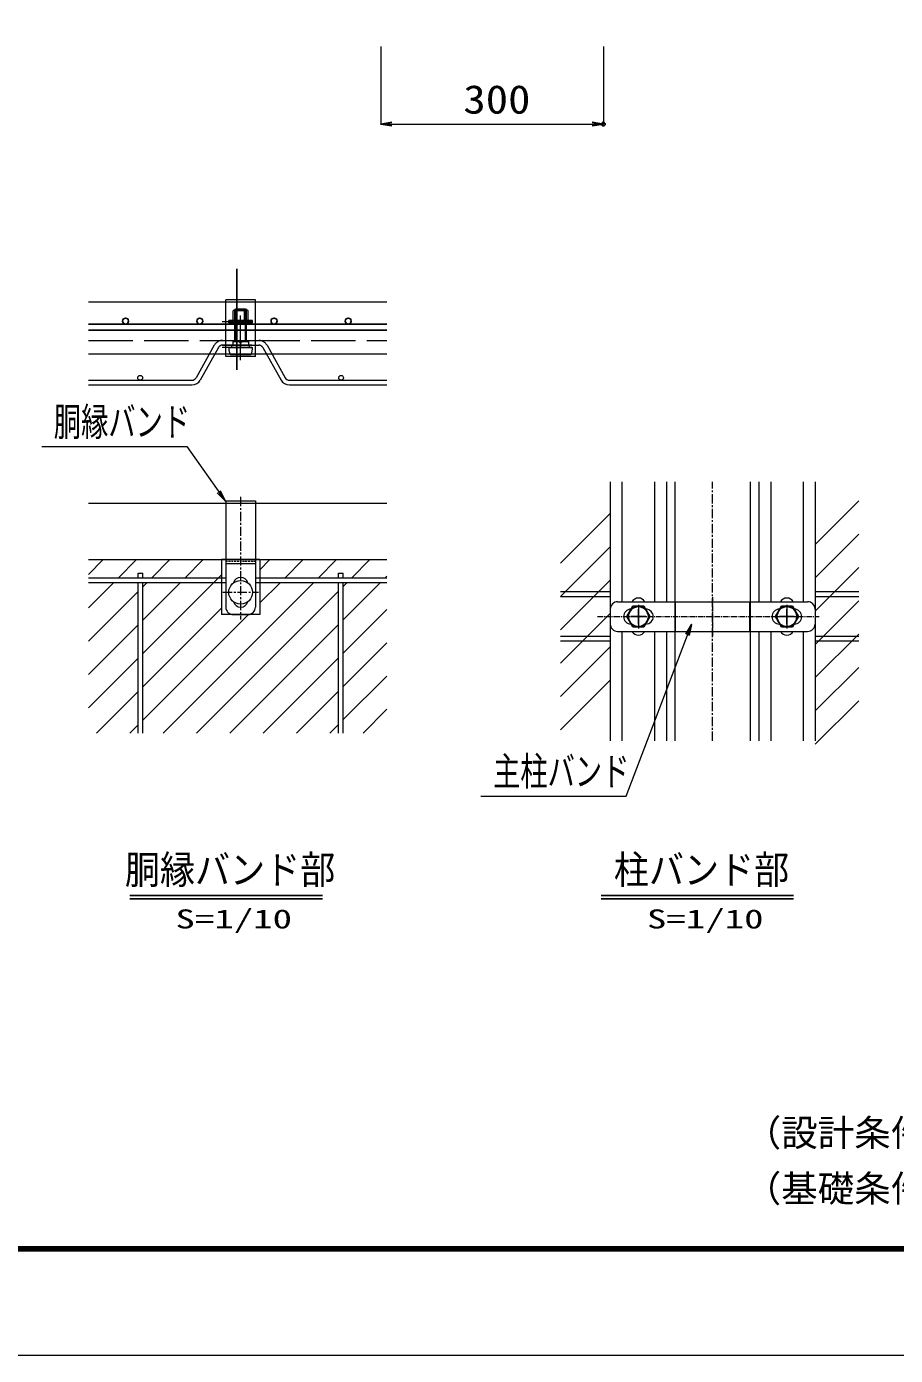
# Model space of a CAD drawing. Units: millimetres, scale not verified. Extents: x -3338 to 3345, y -2362 to 2363.
# Drawn here: x -762 to 408, y -2362 to -572 of the extents above; entities that cross this region are included whole.
import ezdxf
from ezdxf.enums import TextEntityAlignment as Align

# ---------------------------------------------------------------- set-up
doc = ezdxf.new("R2010")
doc.units = ezdxf.units.MM
doc.header["$LTSCALE"] = 10
doc.header["$PDMODE"] = 32
doc.header["$PDSIZE"] = 5
for name, pattern in [('DASHED', [7.5, 6, -1.5]), ('USER1', [2, 1.25, -0.25, 0.25, -0.25]), ('USER2', [0.375, 0.25, -0.125]), ('USER3', [1.125, 0.75, -0.125, 0.125, -0.125])]:
    doc.linetypes.add(name, pattern=pattern)
for name, color, linetype, lineweight in [('0-0_寸法', 7, 'Continuous', 13), ('0-2_柱', 7, 'Continuous', 13), ('0-4_胴縁', 7, 'Continuous', 13), ('0-6_0', 7, 'Continuous', 13), ('0-8_押え板', 6, 'Continuous', 13), ('0-9_EXTCNT-LMEC0', 4, 'Continuous', 25), ('0-A_バンド', 4, 'Continuous', 13), ('0-B_WM', 30, 'Continuous', 13), ('0-C_BN', 4, 'Continuous', 25), ('0-D_マット', 92, 'Continuous', 9), ('0-E_NMメッシュパネル', 8, 'Continuous', 5), ('1-0_D-TTL-TXT', 2, 'Continuous', 25)]:
    doc.layers.add(name, color=color, linetype=linetype, lineweight=lineweight)
doc.layers.add('0-7_DEFPOINTS', color=7, linetype='Continuous')
doc.styles.add('ＭＳ ゴシック', font='')
doc.styles.get('ＭＳ ゴシック').set_extended_font_data('MS Gothic')

# ---------------------------------------------------------------- blocks, each defined once
blk = doc.blocks.new('_Open')
at = {"layer": '0-6_0', "lineweight": 25}
blk.add_line((-10, 1.667), (0, 0), dxfattribs=at)
blk.add_lwpolyline([(-10, -1.667), (0, 0), (-10, 0)], dxfattribs=at)

msp = doc.modelspace()

# ---------------------------------------------------------------- linework, layer by layer
at = {"layer": '0-0_寸法'}
for p, q in [((-285.13, -598.76), (-285.13, -703.23)), ((14.87, -598.76), (14.87, -703.23)), ((-270.13, -703.23), (-0.13, -703.23))]:
    msp.add_line(p, q, dxfattribs=at)
at = {"layer": '0-0_寸法', "linetype": 'USER1'}
msp.add_line((162.13, -1534.37), (162.13, -1185.36), dxfattribs=at)
at = {"layer": '0-0_寸法'}
for points in [[(-741.89, -1137.66), (-546.09, -1137.66), (-495.46, -1209.71)], [(-150.04, -1608.67), (45.76, -1608.67), (133.07, -1378.7)]]:
    msp.add_lwpolyline(points, dxfattribs=at)
at = {"layer": '0-2_柱'}
for p, q in [((111.33, -1185.36), (111.33, -1534.37)), ((212.93, -1185.36), (212.93, -1534.37))]:
    msp.add_line(p, q, dxfattribs=at)
at = {"layer": '0-4_胴縁'}
for p, q in [((-276.78, -943.27), (-678.88, -943.27)), ((-458.82, -969.47), (-498.82, -969.47)), ((-458.82, -972.67), (-498.82, -972.67)), ((-458.82, -1001.07), (-498.82, -1001.07)), ((-276.78, -1013.27), (-678.88, -1013.27)), ((-458.82, -1004.27), (-498.82, -1004.27)), ((-678.88, -1214.13), (-276.78, -1214.13)), ((-678.88, -1290.13), (-276.78, -1290.13))]:
    msp.add_line(p, q, dxfattribs=at)
at = {"layer": '0-6_0', "color": 3}
msp.add_lwpolyline([(-3337.87, 2362.56), (3344.63, 2362.56), (3344.63, -2362.44), (-3337.87, -2362.44)], close=True, dxfattribs=at)
at = {"layer": '0-6_0'}
for points in [[(-3112.87, 2221.94), (3119.63, 2221.94), (3119.63, -2221.81), (-3112.87, -2221.81)], [(-3111.47, 2220.53), (3118.22, 2220.53), (3118.22, -2220.41), (-3111.47, -2220.41)], [(-3110.06, 2219.12), (3116.81, 2219.12), (3116.81, -2219), (-3110.06, -2219)], [(-3108.66, 2217.72), (3115.41, 2217.72), (3115.41, -2217.59), (-3108.66, -2217.59)], [(-3107.25, 2216.31), (3114, 2216.31), (3114, -2216.19), (-3107.25, -2216.19)]]:
    msp.add_lwpolyline(points, close=True, dxfattribs=at)
at = {"layer": '0-7_DEFPOINTS'}
msp.add_point((14.87, -703.23), dxfattribs=at)
at = {"layer": '0-8_押え板'}
for p, q in [((23.94, -1185.36), (23.94, -1534.37)), ((23.94, -1185.36), (23.94, -1534.37)), ((39.94, -1185.36), (39.94, -1346.84)), ((39.94, -1185.36), (39.94, -1346.84)), ((83.94, -1185.36), (83.94, -1346.84)), ((83.94, -1185.36), (83.94, -1346.84)), ((99.94, -1185.36), (99.94, -1346.84)), ((99.94, -1185.36), (99.94, -1346.84)), ((224.33, -1185.36), (224.33, -1346.84)), ((240.33, -1185.36), (240.33, -1346.84)), ((284.33, -1185.36), (284.33, -1346.84)), ((300.33, -1185.36), (300.33, -1534.37)), ((39.94, -1386.84), (39.94, -1534.37)), ((39.94, -1386.84), (39.94, -1534.37)), ((83.94, -1386.84), (83.94, -1534.37)), ((83.94, -1386.84), (83.94, -1534.37)), ((99.94, -1386.84), (99.94, -1534.37)), ((99.94, -1386.84), (99.94, -1534.37)), ((224.33, -1386.84), (224.33, -1534.37)), ((240.33, -1386.84), (240.33, -1534.37)), ((284.33, -1386.84), (284.33, -1534.37))]:
    msp.add_line(p, q, dxfattribs=at)
at = {"layer": '0-8_押え板', "linetype": 'USER3'}
msp.add_line((244.13, -1366.84), (280.13, -1366.84), dxfattribs=at)
at = {"layer": '0-8_押え板'}
for centre, start, end in [((62.13, -1351.84), 30, 150), ((62.13, -1351.84), 30, 150), ((262.13, -1351.84), 30, 150), ((62.13, -1381.84), 210, 330), ((62.13, -1381.84), 210, 330), ((262.13, -1381.84), 210, 330)]:
    msp.add_arc(centre, 10, start, end, dxfattribs=at)
at = {"layer": '0-9_EXTCNT-LMEC0'}
for p, q in [((-623.03, -1742.57), (-363.57, -1742.57)), ((-623.03, -1747.23), (-363.57, -1747.23)), ((11.77, -1742.57), (271.23, -1742.57)), ((11.77, -1747.23), (271.23, -1747.23))]:
    msp.add_line(p, q, dxfattribs=at)
at = {"layer": '0-A_バンド'}
for p, q in [((-453.82, -940.07), (-493.82, -940.07)), ((-493.82, -1016.47), (-493.82, -940.07)), ((-453.82, -1016.47), (-453.82, -940.07)), ((-453.82, -1016.47), (-493.82, -1016.47)), ((-493.82, -1210.93), (-453.82, -1210.93)), ((-493.82, -1210.93), (-493.82, -1354.13)), ((-453.82, -1210.93), (-453.82, -1354.13)), ((-493.82, -1295.33), (-453.82, -1295.33)), ((24.13, -1356.84), (24.13, -1376.84)), ((34.13, -1346.84), (290.13, -1346.84)), ((53.18, -1356.84), (52.13, -1356.84)), ((72.13, -1356.84), (71.09, -1356.84)), ((112.1, -1386.84), (112.1, -1346.84)), ((212.17, -1386.84), (212.17, -1346.84)), ((252.13, -1356.84), (253.18, -1356.84)), ((271.09, -1356.84), (272.13, -1356.84)), ((300.13, -1356.84), (300.13, -1376.84)), ((-483.82, -1364.13), (-463.82, -1364.13)), ((53.18, -1376.84), (52.13, -1376.84)), ((72.13, -1376.84), (71.09, -1376.84)), ((252.13, -1376.84), (253.18, -1376.84)), ((271.09, -1376.84), (272.13, -1376.84)), ((34.13, -1386.84), (290.13, -1386.84))]:
    msp.add_line(p, q, dxfattribs=at)
at = {"layer": '0-A_バンド', "linetype": 'USER2'}
for p, q in [((-493.82, -1214.13), (-453.82, -1214.13)), ((-493.82, -1292.13), (-453.82, -1292.13))]:
    msp.add_line(p, q, dxfattribs=at)
at = {"layer": '0-A_バンド', "linetype": 'USER1'}
for p, q in [((-473.82, -1205.7), (-473.82, -1370.66)), ((-497.83, -1334.13), (-449.81, -1334.13))]:
    msp.add_line(p, q, dxfattribs=at)
at = {"layer": '0-A_バンド', "linetype": 'USER3'}
for p, q in [((162.13, -1340.58), (162.13, -1394.23)), ((62.13, -1350.84), (62.13, -1382.84)), ((262.13, -1350.84), (262.13, -1382.84)), ((7.17, -1366.84), (305.6, -1366.84))]:
    msp.add_line(p, q, dxfattribs=at)
at = {"layer": '0-A_バンド'}
for centre, start, end in [((-473.82, -1324.13), 16.2602, 163.7398), ((-483.82, -1354.13), 180, 270), ((-473.82, -1344.13), 196.2602, 343.7398), ((-463.82, -1354.13), 270, 0), ((34.13, -1356.84), 90, 180), ((52.13, -1366.84), 90, 270), ((72.13, -1366.84), 270, 90), ((252.13, -1366.84), 90, 270), ((272.13, -1366.84), 270, 90), ((290.13, -1356.84), 0, 90), ((34.13, -1376.84), 180, 270), ((290.13, -1376.84), 270, 0)]:
    msp.add_arc(centre, 10, start, end, dxfattribs=at)
at = {"layer": '0-B_WM'}
for p, q in [((-509.36, -1001.21), (-533.86, -1044.99)), ((-498.19, -994.67), (-449.45, -994.67)), ((-498.19, -1001.07), (-449.45, -1001.07)), ((-438.28, -1001.21), (-413.78, -1044.99)), ((-503.78, -1004.34), (-528.28, -1048.12)), ((-443.86, -1004.34), (-419.36, -1048.12)), ((-678.88, -1048.27), (-539.45, -1048.27)), ((-678.88, -1054.67), (-539.45, -1054.67)), ((-408.19, -1048.27), (-276.78, -1048.27)), ((-408.19, -1054.67), (-276.78, -1054.67)), ((-493.82, -1314.93), (-678.88, -1314.93)), ((-493.82, -1321.33), (-678.88, -1321.33)), ((-612.02, -1308.13), (-605.62, -1308.13)), ((-612.02, -1314.93), (-612.02, -1308.13)), ((-612.02, -1523.78), (-612.02, -1321.33)), ((-605.62, -1314.93), (-605.62, -1308.13)), ((-605.62, -1523.78), (-605.62, -1321.33)), ((-276.78, -1314.93), (-453.82, -1314.93)), ((-276.78, -1321.33), (-453.82, -1321.33)), ((-342.02, -1308.13), (-335.62, -1308.13)), ((-342.02, -1314.93), (-342.02, -1308.13)), ((-342.02, -1523.78), (-342.02, -1321.33)), ((-335.62, -1314.93), (-335.62, -1308.13)), ((-335.62, -1523.78), (-335.62, -1321.33)), ((23.94, -1333.64), (-43.04, -1333.64)), ((23.94, -1340.04), (-43.04, -1340.04)), ((359.06, -1333.64), (300.33, -1333.64)), ((359.06, -1340.04), (300.33, -1340.04)), ((23.94, -1393.64), (-43.04, -1393.64)), ((359.06, -1393.64), (300.33, -1393.64)), ((23.94, -1400.04), (-43.04, -1400.04)), ((359.06, -1400.04), (300.33, -1400.04))]:
    msp.add_line(p, q, dxfattribs=at)
for centre in [(-609.17, -1045.07), (-338.48, -1045.07)]:
    msp.add_circle(centre, 3.2, dxfattribs=at)
at = {"layer": '0-B_WM', "linetype": 'DASHED'}
for centre, radius, start, end in [((-498.19, -1007.47), 12.8, 90, 150.7642), ((-498.19, -1007.47), 6.4, 90, 150.7642), ((-449.45, -1007.47), 12.8, 29.2358, 90), ((-449.45, -1007.47), 6.4, 29.2358, 90)]:
    msp.add_arc(centre, radius, start, end, dxfattribs=at)
at = {"layer": '0-B_WM'}
for centre, radius, start, end in [((-539.45, -1041.87), 6.4, 270, 330.7642), ((-539.45, -1041.87), 12.8, 270, 330.7642), ((-408.19, -1041.87), 12.8, 209.2358, 270), ((-408.19, -1041.87), 6.4, 209.2358, 270)]:
    msp.add_arc(centre, radius, start, end, dxfattribs=at)
at = {"layer": '0-C_BN', "lineweight": 13}
for p, q in [((-483.82, -967.87), (-483.82, -954.8)), ((-481.82, -954.27), (-480.47, -952.27)), ((-481.82, -996.27), (-481.82, -954.27)), ((-481.82, -954.27), (-465.82, -954.27)), ((-481.52, -953.87), (-466.13, -953.87)), ((-478.82, -967.87), (-478.82, -954.8)), ((-468.82, -967.87), (-468.82, -954.8)), ((-467.17, -996.27), (-467.17, -952.27)), ((-467.17, -952.27), (-465.82, -954.27)), ((-465.82, -996.27), (-465.82, -954.27)), ((-463.82, -967.87), (-463.82, -954.8)), ((-489.82, -971.07), (-489.82, -967.87)), ((-457.82, -967.87), (-489.82, -967.87)), ((-457.82, -971.07), (-489.82, -971.07)), ((-483.82, -967.87), (-463.82, -967.87)), ((-457.82, -971.07), (-457.82, -967.87)), ((-489.82, -1004.27), (-457.82, -1004.27))]:
    msp.add_line(p, q, dxfattribs=at)
at = {"layer": '0-C_BN', "linetype": 'DASHED', "lineweight": 13}
for p, q in [((-481.82, -996.27), (-481.82, -958.27)), ((-480.47, -996.27), (-480.47, -957.62)), ((-473.82, -1021.14), (-473.82, -951.5)), ((-467.17, -996.27), (-467.17, -957.62)), ((-465.82, -996.27), (-465.82, -958.27)), ((-485.7, -1004.27), (-485.7, -1001.27)), ((-484.46, -996.27), (-463.18, -996.27)), ((-484.46, -996.27), (-484.46, -1000.02)), ((-475.94, -996.27), (-473.82, -998.77)), ((-473.82, -998.77), (-471.7, -996.27)), ((-473.82, -998.77), (-473.82, -1004.27)), ((-463.18, -996.27), (-463.18, -1000.02)), ((-461.94, -1004.27), (-461.94, -1001.27)), ((-486.82, -1013.87), (-460.82, -1013.87))]:
    msp.add_line(p, q, dxfattribs=at)
at = {"layer": '0-C_BN'}
for p, q in [((46.63, -1366.84), (54.72, -1352.84)), ((46.63, -1366.84), (54.72, -1352.84)), ((69.55, -1352.84), (54.72, -1352.84)), ((69.55, -1352.84), (54.72, -1352.84)), ((77.63, -1366.84), (69.55, -1352.84)), ((77.63, -1366.84), (69.55, -1352.84)), ((246.63, -1366.84), (254.72, -1352.84)), ((254.72, -1352.84), (269.55, -1352.84)), ((277.63, -1366.84), (269.55, -1352.84)), ((46.63, -1366.84), (54.72, -1380.84)), ((46.63, -1366.84), (54.72, -1380.84)), ((77.63, -1366.84), (69.55, -1380.84)), ((77.63, -1366.84), (69.55, -1380.84)), ((246.63, -1366.84), (254.72, -1380.84)), ((277.63, -1366.84), (269.55, -1380.84)), ((69.55, -1380.84), (54.72, -1380.84)), ((69.55, -1380.84), (54.72, -1380.84)), ((254.72, -1380.84), (269.55, -1380.84))]:
    msp.add_line(p, q, dxfattribs=at)
at = {"layer": '0-C_BN', "color": 1}
for p, q in [((62.13, -1376.84), (62.13, -1356.84)), ((62.13, -1376.84), (62.13, -1356.84)), ((262.13, -1376.84), (262.13, -1356.84)), ((52.13, -1366.84), (72.13, -1366.84)), ((52.13, -1366.84), (72.13, -1366.84)), ((272.13, -1366.84), (252.13, -1366.84))]:
    msp.add_line(p, q, dxfattribs=at)
at = {"layer": '0-C_BN', "lineweight": 13}
msp.add_lwpolyline([(-480.47, -996.27), (-480.47, -952.27), (-467.17, -952.27)], dxfattribs=at)
msp.add_circle((-473.82, -1334.13), 16, dxfattribs=at)
at = {"layer": '0-C_BN'}
for centre in [(62.13, -1366.84), (62.13, -1366.84), (262.13, -1366.84)]:
    msp.add_circle(centre, 13.42, dxfattribs=at)
at = {"layer": '0-C_BN', "lineweight": 13}
for centre, radius, start, end in [((-481.32, -957.66), 3.8, 48.83491, 131.16509), ((-473.82, -967.73), 13.86, 68.85295, 111.14705), ((-466.32, -957.66), 3.8, 48.86505, 131.13495)]:
    msp.add_arc(centre, radius, start, end, dxfattribs=at)
at = {"layer": '0-C_BN', "linetype": 'DASHED', "lineweight": 13}
for centre, start, end in [((-485.7, -1000.02), 270, 0), ((-461.94, -1000.02), 180, 270)]:
    msp.add_arc(centre, 1.24, start, end, dxfattribs=at)
for centre, start_param, end_param in [((-486.82, -1004.27), 1.5707963, 3.1415927), ((-460.82, -1004.27), 3.1415927, 4.712389)]:
    msp.add_ellipse(centre, major_axis=(0, 9.6), ratio=0.3125, start_param=start_param, end_param=end_param, dxfattribs=at)
at = {"layer": '0-D_マット', "linetype": 'DASHED'}
for p, q in [((-678.88, -980.67), (-322.07, -980.67)), ((-678.88, -994.67), (-276.78, -994.67))]:
    msp.add_line(p, q, dxfattribs=at)
at = {"layer": '0-D_マット'}
for p, q in [((300.33, -1269.55), (359.06, -1210.82)), ((-43.04, -1294.82), (23.94, -1227.85)), ((300.33, -1314.45), (359.06, -1255.72)), ((-43.04, -1339.72), (23.94, -1272.75)), ((-678.88, -1310.19), (-658.82, -1290.13)), ((-638.72, -1314.93), (-613.92, -1290.13)), ((-593.82, -1314.93), (-569.02, -1290.13)), ((-548.92, -1314.93), (-524.12, -1290.13)), ((-447.81, -1290.13), (-447.81, -1364.13)), ((-447.81, -1303.63), (-434.31, -1290.13)), ((-414.21, -1314.93), (-389.41, -1290.13)), ((-369.31, -1314.93), (-344.51, -1290.13)), ((-324.41, -1314.93), (-299.61, -1290.13)), ((300.33, -1359.35), (359.06, -1300.62)), ((-678.88, -1355.09), (-645.12, -1321.33)), ((-605.62, -1416.53), (-499.81, -1310.73)), ((-605.62, -1326.73), (-600.22, -1321.33)), ((-605.62, -1371.63), (-555.32, -1321.33)), ((-578.17, -1523.78), (-375.71, -1321.33)), ((-447.81, -1348.53), (-420.61, -1321.33)), ((-335.62, -1371.04), (-285.91, -1321.33)), ((-335.62, -1326.14), (-330.81, -1321.33)), ((-279.51, -1314.93), (-276.78, -1312.2)), ((-43.04, -1384.62), (23.94, -1317.65)), ((-678.88, -1399.99), (-612.02, -1333.13)), ((-533.27, -1523.78), (-342.02, -1332.54)), ((-605.62, -1461.43), (-499.81, -1355.63)), ((-335.62, -1415.94), (-276.78, -1357.11)), ((300.33, -1404.25), (359.06, -1345.52)), ((-678.88, -1444.9), (-612.02, -1378.03)), ((-605.62, -1506.33), (-463.41, -1364.13)), ((-447.81, -1364.13), (-499.81, -1364.13)), ((-488.36, -1523.78), (-342.02, -1377.44)), ((-43.04, -1429.52), (23.94, -1362.55)), ((300.33, -1449.15), (359.06, -1390.42)), ((-335.62, -1460.84), (-276.78, -1402.01)), ((-43.04, -1474.42), (23.94, -1407.45)), ((-678.88, -1489.8), (-612.02, -1422.93)), ((-443.46, -1523.78), (-342.02, -1422.34)), ((-335.62, -1505.74), (-276.78, -1446.91)), ((300.33, -1494.06), (359.06, -1435.32)), ((-667.97, -1523.78), (-612.02, -1467.83)), ((-398.56, -1523.78), (-342.02, -1467.24)), ((-43.04, -1519.33), (23.94, -1452.35)), ((300.33, -1538.96), (359.06, -1480.22)), ((-308.76, -1523.78), (-276.78, -1491.81)), ((-623.07, -1523.78), (-612.02, -1512.73)), ((-353.66, -1523.78), (-342.02, -1512.14))]:
    msp.add_line(p, q, dxfattribs=at)
msp.add_lwpolyline([(-447.81, -1290.13), (-499.81, -1290.13), (-499.81, -1364.13)], dxfattribs=at)
at = {"layer": '0-E_NMメッシュパネル', "lineweight": 25}
for p, q in [((-478.82, -898.04), (-478.82, -1034.18)), ((-276.78, -972.67), (-678.88, -972.67)), ((-276.78, -980.67), (-678.88, -980.67))]:
    msp.add_line(p, q, dxfattribs=at)
for centre in [(-628.82, -968.67), (-528.82, -968.67), (-428.82, -968.67), (-328.82, -968.67)]:
    msp.add_circle(centre, 4, dxfattribs=at)

# ---------------------------------------------------------------- block references
at = {"layer": '0-0_寸法', "xscale": 1.5, "yscale": 1.5}
for p, rotation in [((-285.13, -703.23), 180), ((-494.58, -1210.93), 305.88075), ((133.62, -1377.3), 68.88423)]:
    msp.add_blockref('_Open', p, dxfattribs=dict(at, rotation=rotation))
msp.add_blockref('_Open', (14.87, -703.23), dxfattribs=at)

# ---------------------------------------------------------------- texts
at = {"layer": '0-0_寸法', "style": 'ＭＳ ゴシック'}
for s, width, p in [('300', 1.15, (-173.7, -700.64)), ('胴縁バンド', 0.7, (-725.59, -1135.06)), ('主柱バンド', 0.7, (-133.74, -1606.08))]:
    msp.add_text(s, height=38.49, dxfattribs=dict(at, width=width)).set_placement(p, align=Align.BOTTOM_LEFT)
at = {"layer": '0-9_EXTCNT-LMEC0', "style": 'ＭＳ ゴシック'}
for s, height, width, p in [('胴縁バンド部', 38.49, 0.9, (-629.77, -1738.64)), ('柱バンド部', 38.49, 0.9, (29.03, -1738.64)), ('S=1/10', 25.66, 1.5, (-561.65, -1794.8)), ('S=1/10', 25.66, 1.5, (73.66, -1794.8))]:
    msp.add_text(s, height=height, dxfattribs=dict(at, width=width)).set_placement(p, align=Align.BOTTOM_LEFT)
at = {"layer": '1-0_D-TTL-TXT', "color": 7, "style": 'ＭＳ ゴシック'}
for s, p in [('（設計条件）風荷重：昭和57年改正 建築基準法・同施行令に基づく風圧力に準拠。', (205.34, -2091.39)), ('（基礎条件）長期許容地耐力98kN/㎡の場合。', (205.34, -2166.39))]:
    msp.add_text(s, height=36.07, dxfattribs=at).set_placement(p, align=Align.BOTTOM_LEFT)

doc.saveas('drawing.dxf')
